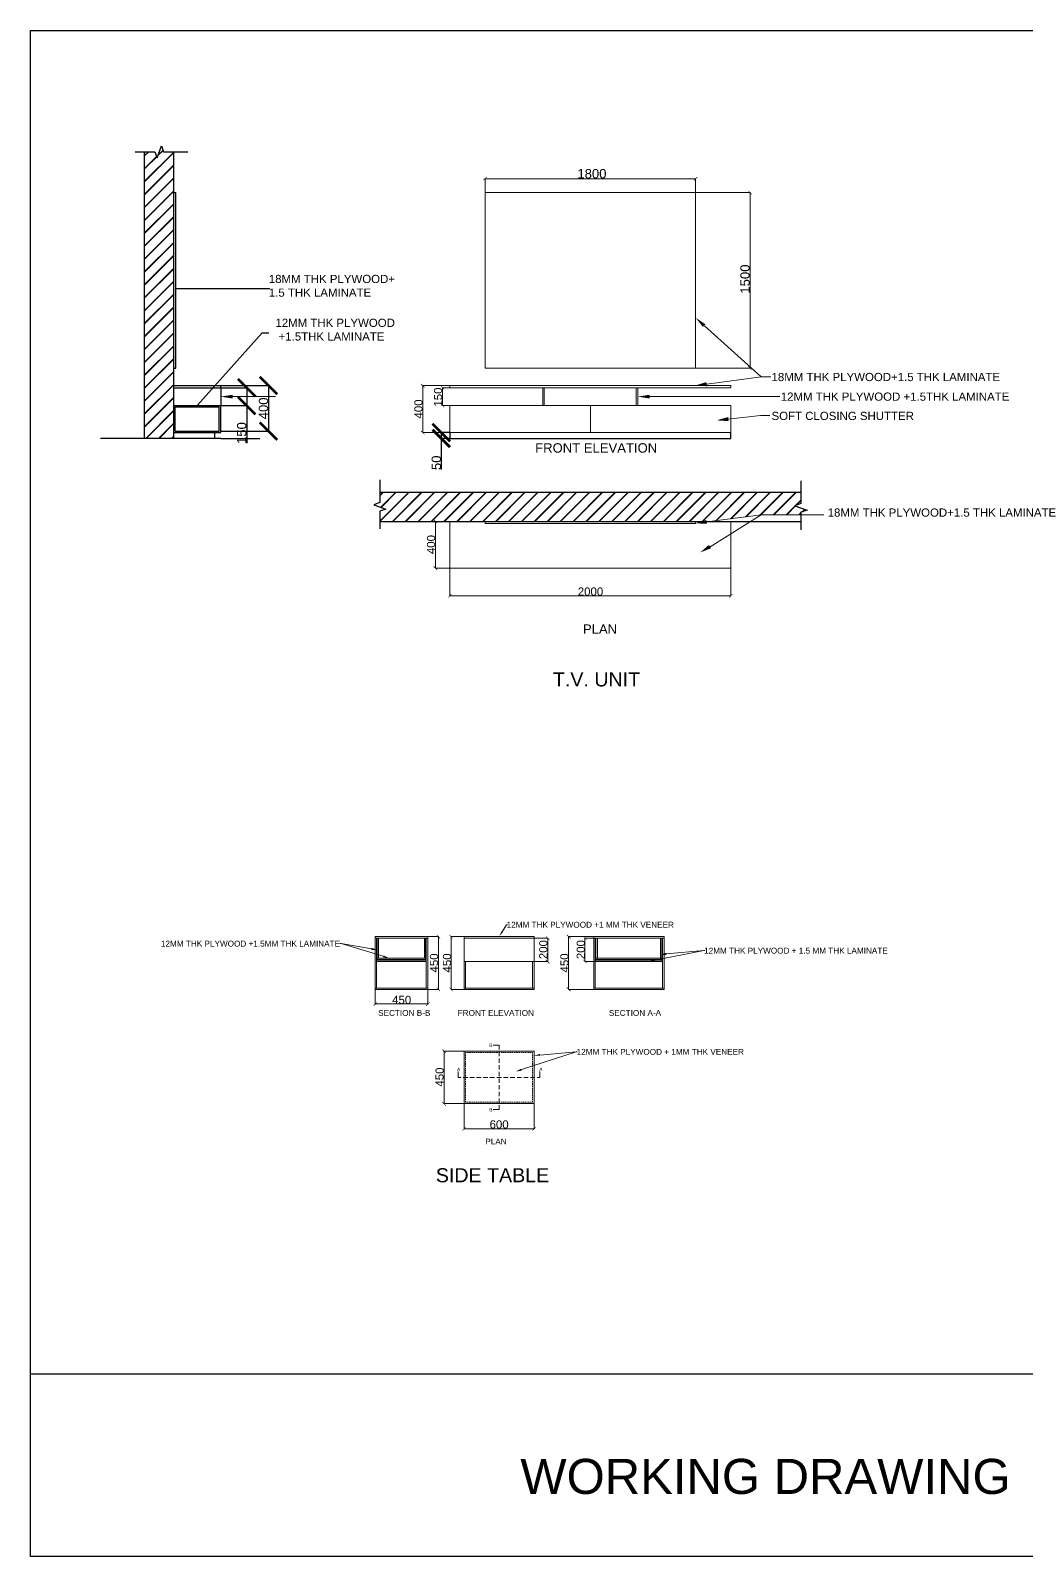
# Model space of a CAD drawing. Header units: millimetres. Extents: x 68955 to 118645, y -193284 to 16474.
# Drawn here: x 76437 to 84949, y -193284 to -180244 of the extents above; entities that cross this region are included whole.
import ezdxf
from ezdxf import colors
from ezdxf.entities.mleader import LeaderData, LeaderLine
from ezdxf.math import Vec2, Vec3

# ---------------------------------------------------------------- set-up
doc = ezdxf.new("R2010")
doc.units = ezdxf.units.MM
for name, color, linetype in [('PDF10_0', 7, 'Continuous'), ('PDF10_DIMENSION', 7, 'Continuous'), ('PDF10_PLAN', 7, 'Continuous'), ('PDF10_TEXT', 7, 'Continuous')]:
    doc.layers.add(name, color=color, linetype=linetype)
doc.layers.add('plan', color=7, linetype='Continuous', lineweight=25)
doc.styles.add('PDF Arial', font='arial.ttf')
doc.styles.get("Standard").update_dxf_attribs({"font": 'arial.ttf'})
doc.dimstyles.new('ISO-25', dxfattribs={"dimtxt": 80, "dimasz": 150, "dimexe": 1.25, "dimexo": 0.625, "dimtad": 1, "dimtxsty": 'Standard', "dimblk": 'ARCHTICK', "dimcen": 50, "dimadec": 0, "dimazin": 0, "dimtfac": 1, "dimtmove": 0, "dimatfit": 3, "dimfxl": 1, "dimarcsym": 0})

# ---------------------------------------------------------------- blocks, each defined once
blk = doc.blocks.new('_ArchTick')
at = {"color": 0, "linetype": 'ByBlock', "const_width": 0.15}
blk.add_lwpolyline([(-0.5, -0.5), (0.5, 0.5)], dxfattribs=at)
blk = doc.blocks.new('*D23')
at = {"layer": 'Defpoints', "color": 0, "transparency": 16777216}
for p in [(79947, -183730), (80021, -183680), (80021, -183730)]:
    blk.add_point(p, dxfattribs=at)
at = {"layer": 'plan', "color": 0, "lineweight": -2, "transparency": 16777216}
for p, q in [((80021, -183680), (79946, -183680)), ((80021, -183730), (79946, -183730)), ((79947, -183680), (79947, -183730)), ((79947, -183730), (79947, -183995))]:
    blk.add_line(p, q, dxfattribs=at)
at = {"layer": 'plan', "color": 0, "lineweight": -2, "transparency": 16777216, "xscale": 150, "yscale": 150, "zscale": 150}
for p, rotation in [((79947, -183680), 90), ((79947, -183730), 270)]:
    blk.add_blockref('_ArchTick', p, dxfattribs=dict(at, rotation=rotation))
at = {"layer": 'plan', "color": 0, "transparency": 16777216, "insert": (79905, -183938), "char_height": 80, "attachment_point": 5, "rotation": 90}
blk.add_mtext('50', dxfattribs=at)
blk = doc.blocks.new('*D24')
at = {"layer": 'Defpoints', "color": 0, "transparency": 16777216}
for p in [(78062, -183297), (78062, -183449), (78284, -183449)]:
    blk.add_point(p, dxfattribs=at)
at = {"layer": 'plan', "color": 0, "lineweight": -2, "transparency": 16777216}
for p, q in [((78062, -183297), (78285, -183297)), ((78284, -183297), (78284, -183449)), ((78062, -183449), (78285, -183449)), ((78284, -183449), (78284, -183769))]:
    blk.add_line(p, q, dxfattribs=at)
at = {"layer": 'plan', "color": 0, "lineweight": -2, "transparency": 16777216, "xscale": 150, "yscale": 150, "zscale": 150}
for p, rotation in [((78284, -183297), 90), ((78284, -183449), 270)]:
    blk.add_blockref('_ArchTick', p, dxfattribs=dict(at, rotation=rotation))
at = {"layer": 'plan', "color": 0, "transparency": 16777216, "insert": (78242, -183684), "char_height": 80, "attachment_point": 5, "rotation": 90}
blk.add_mtext('150', dxfattribs=at)
blk = doc.blocks.new('*D25')
at = {"layer": 'Defpoints', "color": 0, "transparency": 16777216}
for p in [(78062, -183278), (78062, -183668), (78470, -183668)]:
    blk.add_point(p, dxfattribs=at)
at = {"layer": 'plan', "color": 0, "lineweight": -2, "transparency": 16777216}
for p, q in [((78062, -183278), (78471, -183278)), ((78470, -183278), (78470, -183668)), ((78062, -183668), (78471, -183668))]:
    blk.add_line(p, q, dxfattribs=at)
at = {"layer": 'plan', "color": 0, "lineweight": -2, "transparency": 16777216, "xscale": 150, "yscale": 150, "zscale": 150}
for p, rotation in [((78470, -183278), 90), ((78470, -183668), 270)]:
    blk.add_blockref('_ArchTick', p, dxfattribs=dict(at, rotation=rotation))
at = {"layer": 'plan', "color": 0, "transparency": 16777216, "insert": (78428, -183473), "char_height": 80, "attachment_point": 5, "rotation": 90}
blk.add_mtext('400', dxfattribs=at)

msp = doc.modelspace()

# ---------------------------------------------------------------- hatches: boundary and pattern name
at = {"layer": 'PDF10_0', "transparency": 33554559}
for points in [[(80337.796, -181498.085), (80334.63, -181494.919), (80302.964, -181523.418), (80306.131, -181526.584)], [(82104.737, -181523.418), (82107.903, -181526.584), (82136.402, -181498.085), (82133.236, -181494.919)], [(82598.72, -181646.914), (82601.887, -181643.747), (82573.388, -181612.081), (82570.221, -181615.248)], [(82573.388, -183113.031), (82570.221, -183116.197), (82598.72, -183144.696), (82601.887, -183141.53)], [(79802.648, -183296.691), (79805.814, -183293.525), (79774.149, -183261.859), (79770.982, -183265.026)], [(79970.475, -183312.524), (79973.642, -183309.358), (79945.143, -183280.858), (79941.976, -183284.025)], [(79945.143, -183429.687), (79941.976, -183432.853), (79970.475, -183464.519), (79973.642, -183461.352)], [(79774.149, -183664.012), (79770.982, -183667.179), (79802.648, -183695.678), (79805.814, -183692.511)], [(79910.311, -184455.494), (79913.477, -184452.327), (79884.978, -184420.662), (79878.645, -184423.828)], [(79884.978, -184822.815), (79878.645, -184825.982), (79910.311, -184854.481), (79913.477, -184851.314)], [(80036.973, -185060.307), (80033.807, -185057.14), (80005.307, -185088.806), (80008.474, -185091.973)], [(82405.56, -185088.806), (82408.727, -185091.973), (82437.226, -185060.307), (82434.059, -185057.14)], [(79935.643, -188005.366), (79938.81, -188002.199), (79910.311, -187970.534), (79907.144, -187973.7)], [(80043.306, -188005.366), (80046.473, -188002.199), (80017.974, -187970.534), (80014.807, -187973.7)], [(80869.778, -188014.866), (80872.945, -188011.699), (80841.279, -187983.2), (80838.113, -187986.367)], [(81050.272, -188005.366), (81053.439, -188002.199), (81021.773, -187970.534), (81018.607, -187973.7)], [(81189.601, -188014.866), (81192.767, -188011.699), (81161.102, -187983.2), (81157.935, -187986.367)], [(80841.279, -188182.693), (80838.113, -188185.86), (80869.778, -188217.526), (80872.945, -188214.359)], [(81161.102, -188182.693), (81157.935, -188185.86), (81189.601, -188217.526), (81192.767, -188214.359)], [(79910.311, -188420.185), (79907.144, -188423.352), (79935.643, -188455.018), (79938.81, -188451.851)], [(80017.974, -188420.185), (80014.807, -188423.352), (80043.306, -188455.018), (80046.473, -188451.851)], [(81021.773, -188420.185), (81018.607, -188423.352), (81050.272, -188455.018), (81053.439, -188451.851)], [(79397.328, -188550.014), (79394.161, -188546.848), (79365.662, -188578.513), (79368.829, -188581.68)], [(79815.314, -188578.513), (79818.48, -188581.68), (79846.979, -188550.014), (79843.813, -188546.848)], [(79983.142, -188980.666), (79986.308, -188977.5), (79957.809, -188949.001), (79954.643, -188952.167)], [(79957.809, -189398.652), (79954.643, -189401.819), (79983.142, -189433.485), (79986.308, -189430.318)], [(80157.302, -189617.145), (80154.136, -189613.978), (80125.637, -189642.478), (80128.803, -189645.644)], [(80724.117, -189642.478), (80727.283, -189645.644), (80758.949, -189617.145), (80755.782, -189613.978)]]:
    msp.add_hatch(color=256, dxfattribs=at).paths.add_polyline_path(points)
at = {"layer": 'plan'}
h = msp.add_hatch(dxfattribs=at)
h.set_pattern_fill('JIS_LC_8', color=256, scale=10)
h.set_pattern_definition([(45, (-280.89, 0), (-55.15433, 55.15433), []), (45, (-276.89, 0), (-55.15433, 55.15433), [])])
h.paths.add_polyline_path([(77411.865, -183729.845), (77661.865, -183729.845), (77661.865, -181280.198), (77574.365, -181280.198), (77555.615, -181228.683), (77518.115, -181331.713), (77499.365, -181280.198), (77411.865, -181280.198)])
h = msp.add_hatch(dxfattribs=at)
h.set_pattern_fill('JIS_LC_8', color=256, scale=10)
h.paths.add_polyline_path([(83021.393, -184189.661), (79421.14, -184189.661), (79421.14, -184277.161), (79369.625, -184295.911), (79472.655, -184333.411), (79421.14, -184352.161), (79421.14, -184439.661), (82240.066, -184439.661), (82681.051, -184382.663), (83021.393, -184382.663), (83021.393, -184360.834), (83072.908, -184342.084), (82969.878, -184304.584), (83021.393, -184285.834)])

# ---------------------------------------------------------------- linework, layer by layer
at = {"layer": 'PDF10_0', "lineweight": 25}
msp.add_lwpolyline([(76436.594, -180244.127), (94470.154, -180244.127), (94470.154, -193284.022), (76436.594, -193284.022)], close=True, dxfattribs=at)
msp.add_lwpolyline([(94470.154, -191726.074), (76436.594, -191726.074)], dxfattribs=at)
at = {"layer": 'PDF10_DIMENSION', "lineweight": 18}
for points in [[(80321.963, -181627.914), (80321.963, -181510.751), (82120.57, -181510.751), (82120.57, -181627.914), (82586.054, -181627.914), (82586.054, -183128.864), (82120.57, -183128.864)], [(80021.14, -183277.692), (79786.815, -183277.692)], [(79789.981, -183277.692), (79789.981, -183679.845)], [(80021.14, -183296.691), (79957.809, -183296.691), (79957.809, -183448.686), (80021.14, -183448.686)], [(80021.14, -183679.845), (79786.815, -183679.845)], [(80021.14, -184439.661), (79894.478, -184439.661)], [(79897.644, -184439.661), (79897.644, -184838.648)], [(79894.478, -184838.648), (80021.14, -184838.648), (80021.14, -185076.14), (82421.393, -185076.14), (82421.393, -184838.648)]]:
    msp.add_lwpolyline(points, dxfattribs=at)
at = {"layer": 'PDF10_PLAN', "lineweight": 18}
for points in [[(82120.57, -183128.864), (80321.963, -183128.864), (80321.963, -181627.914), (82120.57, -181627.914)], [(80021.14, -183296.691), (82421.393, -183296.691), (82421.393, -183277.692), (80021.14, -183277.692)], [(80021.14, -183448.686), (80021.14, -183679.845), (82421.393, -183679.845), (82421.393, -183448.686)], [(80021.14, -184838.648), (82421.393, -184838.648), (82421.393, -184439.661), (80021.14, -184439.661)], [(79831.147, -187986.367), (79381.495, -187986.367), (79381.495, -188439.185), (79831.147, -188439.185)], [(79831.147, -187999.033), (79381.495, -187999.033)], [(80141.47, -187986.367), (80739.949, -187986.367), (80739.949, -188439.185), (80141.47, -188439.185)], [(81249.766, -187986.367), (81249.766, -188439.185), (81851.412, -188439.185), (81851.412, -187986.367)], [(80141.47, -188964.834), (80739.949, -188964.834), (80739.949, -189414.485), (80141.47, -189414.485)]]:
    msp.add_lwpolyline(points, close=True, dxfattribs=at)
for points in [[(80815.947, -183296.691), (80815.947, -183448.686)], [(80825.447, -183296.691), (80825.447, -183448.686)], [(81613.92, -183296.691), (81613.92, -183448.686)], [(81626.586, -183296.691), (81626.586, -183448.686)], [(81221.267, -183448.686), (81221.267, -183679.845)], [(80021.14, -184439.661), (80021.14, -184838.648)], [(82120.57, -184439.661), (82120.57, -184455.494), (80321.963, -184455.494), (80321.963, -184439.661)], [(82421.393, -184439.661), (82421.393, -184838.648)], [(80467.625, -187945.201), (80505.624, -187885.037), (80511.957, -187885.037)], [(79394.161, -187999.033), (79394.161, -188426.518)], [(79400.495, -187999.033), (79400.495, -188182.693), (79812.147, -188182.693), (79812.147, -187999.033)], [(79409.994, -187999.033), (79409.994, -188170.027)], [(79802.648, -187999.033), (79802.648, -188170.027)], [(79818.48, -187999.033), (79818.48, -188426.518)], [(79831.147, -187986.367), (79922.977, -187986.367), (79922.977, -188439.185), (79831.147, -188439.185), (79831.147, -188565.847)], [(80141.47, -187986.367), (80030.64, -187986.367), (80030.64, -188439.185), (80141.47, -188439.185)], [(80141.47, -187999.033), (80739.949, -187999.033), (80857.112, -187999.033), (80857.112, -188198.526), (80739.949, -188198.526), (80141.47, -188198.526)], [(81249.766, -187986.367), (81034.439, -187986.367), (81034.439, -188439.185), (81249.766, -188439.185)], [(81838.746, -188198.526), (81262.432, -188198.526), (81173.768, -188198.526), (81173.768, -187999.033), (81262.432, -187999.033), (81262.432, -188426.518)], [(81851.412, -187999.033), (81249.766, -187999.033)], [(81268.765, -187999.033), (81268.765, -188182.693), (81832.413, -188182.693), (81832.413, -187999.033)], [(81281.431, -187999.033), (81281.431, -188170.027)], [(81819.746, -187999.033), (81819.746, -188170.027)], [(81838.746, -187999.033), (81838.746, -188426.518)], [(79349.83, -188090.863), (79090.172, -188046.531), (79080.672, -188046.531), (79090.172, -188046.531), (79451.159, -188154.194)], [(81870.411, -188135.195), (82190.234, -188106.696), (82199.734, -188106.696), (82190.234, -188106.696), (81775.415, -188189.026)], [(79394.161, -188189.026), (79818.48, -188189.026)], [(79394.161, -188198.526), (79818.48, -188198.526)], [(79400.495, -188170.027), (79812.147, -188170.027)], [(80154.136, -188198.526), (80154.136, -188426.518)], [(80727.283, -188198.526), (80727.283, -188426.518)], [(81838.746, -188189.026), (81262.432, -188189.026)], [(81832.413, -188170.027), (81268.765, -188170.027)], [(79381.495, -188426.518), (79831.147, -188426.518)], [(79381.495, -188439.185), (79381.495, -188565.847)], [(80739.949, -188426.518), (80141.47, -188426.518)], [(81851.412, -188426.518), (81249.766, -188426.518)], [(79381.495, -188562.681), (79831.147, -188562.681)], [(80391.628, -188914.169), (80442.293, -188914.169), (80442.293, -188952.167)], [(79967.309, -188964.834), (80141.47, -188964.834), (80141.47, -189414.485), (80141.47, -189629.811), (80739.949, -189629.811), (80739.949, -189414.485), (80739.949, -188964.834)], [(79970.475, -188964.834), (79970.475, -189414.485)], [(80154.136, -188987), (80154.136, -188977.5), (80160.469, -188977.5)], [(80154.136, -189005.999), (80154.136, -188993.333)], [(80154.136, -189024.998), (80154.136, -189012.332)], [(80154.136, -189043.998), (80154.136, -189031.331)], [(80154.136, -189062.997), (80154.136, -189050.331)], [(80154.136, -189081.996), (80154.136, -189069.33)], [(80166.802, -188977.5), (80179.468, -188977.5)], [(80185.801, -188977.5), (80198.468, -188977.5)], [(80204.801, -188977.5), (80217.467, -188977.5)], [(80223.8, -188977.5), (80236.466, -188977.5)], [(80242.799, -188977.5), (80255.466, -188977.5)], [(80261.799, -188977.5), (80274.465, -188977.5)], [(80280.798, -188977.5), (80293.464, -188977.5)], [(80299.798, -188977.5), (80312.464, -188977.5)], [(80318.797, -188977.5), (80331.463, -188977.5)], [(80337.796, -188977.5), (80350.463, -188977.5)], [(80356.796, -188977.5), (80369.462, -188977.5)], [(80375.795, -188977.5), (80388.461, -188977.5)], [(80394.794, -188977.5), (80410.627, -188977.5)], [(80416.96, -188977.5), (80429.627, -188977.5)], [(80435.96, -188977.5), (80448.626, -188977.5)], [(80442.293, -188971.167), (80442.293, -189009.166)], [(80442.293, -189028.165), (80442.293, -189066.164)], [(80454.959, -188977.5), (80467.625, -188977.5)], [(80473.958, -188977.5), (80486.625, -188977.5)], [(80492.958, -188977.5), (80505.624, -188977.5)], [(80511.957, -188977.5), (80524.623, -188977.5)], [(80530.956, -188977.5), (80543.623, -188977.5)], [(80549.956, -188977.5), (80562.622, -188977.5)], [(80568.955, -188977.5), (80581.621, -188977.5)], [(80587.955, -188977.5), (80600.621, -188977.5)], [(80606.954, -188977.5), (80619.62, -188977.5)], [(80625.953, -188977.5), (80638.619, -188977.5)], [(80790.614, -188999.666), (81100.937, -188971.167), (81107.27, -188971.167), (81100.937, -188971.167), (80632.286, -189123.162)], [(80644.953, -188977.5), (80657.619, -188977.5)], [(80663.952, -188977.5), (80676.618, -188977.5)], [(80682.951, -188977.5), (80695.618, -188977.5)], [(80701.951, -188977.5), (80714.617, -188977.5)], [(80720.95, -188977.5), (80727.283, -188977.5), (80727.283, -188987)], [(80727.283, -188993.333), (80727.283, -189005.999)], [(80727.283, -189012.332), (80727.283, -189024.998)], [(80727.283, -189031.331), (80727.283, -189043.998)], [(80727.283, -189050.331), (80727.283, -189062.997)], [(80727.283, -189069.33), (80727.283, -189081.996)], [(80090.805, -189138.994), (80090.805, -189189.659), (80116.137, -189189.659)], [(80135.136, -189189.659), (80173.135, -189189.659)], [(80154.136, -189100.996), (80154.136, -189088.33)], [(80154.136, -189119.995), (80154.136, -189107.329)], [(80154.136, -189138.994), (80154.136, -189126.328)], [(80154.136, -189157.994), (80154.136, -189145.328)], [(80154.136, -189176.993), (80154.136, -189164.327)], [(80154.136, -189195.993), (80154.136, -189183.326)], [(80154.136, -189214.992), (80154.136, -189202.326)], [(80192.135, -189189.659), (80230.133, -189189.659)], [(80249.133, -189189.659), (80287.131, -189189.659)], [(80306.131, -189189.659), (80344.129, -189189.659)], [(80363.129, -189189.659), (80401.127, -189189.659)], [(80423.293, -189189.659), (80461.292, -189189.659)], [(80442.293, -189085.163), (80442.293, -189123.162)], [(80442.293, -189142.161), (80442.293, -189180.16)], [(80442.293, -189199.159), (80442.293, -189237.158)], [(80480.291, -189189.659), (80518.29, -189189.659)], [(80537.29, -189189.659), (80575.288, -189189.659)], [(80594.288, -189189.659), (80632.286, -189189.659)], [(80651.286, -189189.659), (80689.284, -189189.659)], [(80708.284, -189189.659), (80746.283, -189189.659)], [(80727.283, -189088.33), (80727.283, -189100.996)], [(80727.283, -189107.329), (80727.283, -189119.995)], [(80727.283, -189126.328), (80727.283, -189138.994)], [(80727.283, -189145.328), (80727.283, -189157.994)], [(80727.283, -189164.327), (80727.283, -189176.993)], [(80727.283, -189183.326), (80727.283, -189195.993)], [(80727.283, -189202.326), (80727.283, -189214.992)], [(80765.282, -189189.659), (80790.614, -189189.659), (80790.614, -189138.994)], [(80154.136, -189233.991), (80154.136, -189221.325)], [(80154.136, -189252.991), (80154.136, -189240.324)], [(80154.136, -189271.99), (80154.136, -189259.324)], [(80154.136, -189290.989), (80154.136, -189278.323)], [(80154.136, -189309.989), (80154.136, -189297.322)], [(80154.136, -189328.988), (80154.136, -189316.322)], [(80154.136, -189347.987), (80154.136, -189335.321)], [(80442.293, -189256.157), (80442.293, -189294.156)], [(80442.293, -189313.155), (80442.293, -189351.154)], [(80727.283, -189221.325), (80727.283, -189233.991)], [(80727.283, -189240.324), (80727.283, -189252.991)], [(80727.283, -189259.324), (80727.283, -189271.99)], [(80727.283, -189278.323), (80727.283, -189290.989)], [(80727.283, -189297.322), (80727.283, -189309.989)], [(80727.283, -189316.322), (80727.283, -189328.988)], [(80727.283, -189335.321), (80727.283, -189347.987)], [(80141.47, -189414.485), (79967.309, -189414.485)], [(80154.136, -189366.987), (80154.136, -189354.321)], [(80154.136, -189385.986), (80154.136, -189373.32)], [(80160.469, -189401.819), (80154.136, -189401.819), (80154.136, -189392.319)], [(80179.468, -189401.819), (80166.802, -189401.819)], [(80198.468, -189401.819), (80185.801, -189401.819)], [(80217.467, -189401.819), (80204.801, -189401.819)], [(80236.466, -189401.819), (80223.8, -189401.819)], [(80255.466, -189401.819), (80242.799, -189401.819)], [(80274.465, -189401.819), (80261.799, -189401.819)], [(80293.464, -189401.819), (80280.798, -189401.819)], [(80312.464, -189401.819), (80299.798, -189401.819)], [(80331.463, -189401.819), (80318.797, -189401.819)], [(80350.463, -189401.819), (80337.796, -189401.819)], [(80369.462, -189401.819), (80356.796, -189401.819)], [(80388.461, -189401.819), (80375.795, -189401.819)], [(80442.293, -189427.151), (80442.293, -189465.15), (80391.628, -189465.15)], [(80410.627, -189401.819), (80394.794, -189401.819)], [(80429.627, -189401.819), (80416.96, -189401.819)], [(80448.626, -189401.819), (80435.96, -189401.819)], [(80442.293, -189370.153), (80442.293, -189408.152)], [(80467.625, -189401.819), (80454.959, -189401.819)], [(80486.625, -189401.819), (80473.958, -189401.819)], [(80505.624, -189401.819), (80492.958, -189401.819)], [(80524.623, -189401.819), (80511.957, -189401.819)], [(80543.623, -189401.819), (80530.956, -189401.819)], [(80562.622, -189401.819), (80549.956, -189401.819)], [(80581.621, -189401.819), (80568.955, -189401.819)], [(80600.621, -189401.819), (80587.955, -189401.819)], [(80619.62, -189401.819), (80606.954, -189401.819)], [(80638.619, -189401.819), (80625.953, -189401.819)], [(80657.619, -189401.819), (80644.953, -189401.819)], [(80676.618, -189401.819), (80663.952, -189401.819)], [(80695.618, -189401.819), (80682.951, -189401.819)], [(80714.617, -189401.819), (80701.951, -189401.819)], [(80727.283, -189392.319), (80727.283, -189401.819), (80720.95, -189401.819)], [(80727.283, -189354.321), (80727.283, -189366.987)], [(80727.283, -189373.32), (80727.283, -189385.986)]]:
    msp.add_lwpolyline(points, dxfattribs=at)
at = {"layer": 'PDF10_PLAN', "transparency": 33554559}
for points in [[(80473.958, -187948.368), (80442.293, -187986.367), (80461.292, -187942.035)], [(79352.996, -188084.53), (79400.495, -188100.363), (79349.83, -188100.363)], [(79454.326, -188147.861), (79498.658, -188170.027), (79451.159, -188163.694)], [(81870.411, -188144.695), (81819.746, -188141.528), (81870.411, -188125.695)], [(81775.415, -188198.526), (81724.75, -188198.526), (81772.248, -188182.693)], [(80790.614, -189005.999), (80739.949, -189002.832), (80790.614, -188990.166)], [(80635.453, -189132.661), (80584.788, -189138.994), (80629.12, -189116.829)]]:
    msp.add_solid(points, dxfattribs=at)
at = {"layer": 'PDF10_TEXT', "lineweight": 18}
for points in [[(82215.566, -183265.026), (82681.051, -183204.861), (82763.381, -183204.861), (82681.051, -183204.861), (82196.567, -182767.876)], [(78163.195, -183372.689), (78478.001, -183372.689), (78529.633, -183372.689)], [(81727.916, -183372.689), (82760.215, -183372.689), (82839.379, -183372.689)], [(82399.227, -183565.849), (82674.718, -183534.183), (82753.882, -183534.183)], [(82215.566, -184442.828), (82681.051, -184382.663), (83216.183, -184382.663), (82681.051, -184382.663), (82244.065, -184654.987)]]:
    msp.add_lwpolyline(points, dxfattribs=at)
at = {"layer": 'PDF10_TEXT', "transparency": 33554559}
for points in [[(82183.901, -182777.375), (82120.57, -182698.211), (82206.067, -182755.21)], [(82218.733, -183284.025), (82117.403, -183277.692), (82212.4, -183249.193)], [(78163.195, -183388.522), (78061.865, -183372.689), (78163.195, -183356.856)], [(81727.916, -183388.522), (81626.586, -183372.689), (81727.916, -183356.856)], [(82402.393, -183581.682), (82301.063, -183575.349), (82399.227, -183546.85)], [(82218.733, -184458.661), (82117.403, -184455.494), (82212.4, -184426.995)], [(82253.565, -184667.654), (82158.568, -184705.652), (82234.566, -184639.154)]]:
    msp.add_solid(points, dxfattribs=at)
at = {"layer": 'plan'}
for p, q in [((77411.865, -183729.845), (77411.865, -181280.198)), ((77661.865, -183729.845), (77661.865, -181280.198)), ((77661.865, -181627.914), (77679.865, -181627.914)), ((77679.865, -183128.864), (77679.865, -181627.914)), ((77661.865, -183128.864), (77679.865, -183128.864)), ((77661.865, -183277.692), (78061.865, -183277.692)), ((77661.865, -183296.691), (78061.865, -183296.691)), ((78061.865, -183296.691), (78061.865, -183277.692)), ((78061.865, -183296.691), (78061.865, -183448.686)), ((77661.865, -183448.686), (78061.865, -183448.686)), ((77673.865, -183460.686), (78049.865, -183460.686)), ((77673.865, -183667.845), (77673.865, -183460.686)), ((78049.865, -183667.845), (78049.865, -183460.686)), ((78061.865, -183679.845), (78061.865, -183448.686)), ((78061.865, -183729.845), (77033.707, -183729.845)), ((77661.865, -183679.845), (78061.865, -183679.845)), ((77673.865, -183667.845), (78049.865, -183667.845)), ((78011.865, -183729.845), (78011.865, -183679.845)), ((78061.865, -183729.845), (78396.795, -183729.845)), ((80021.14, -183679.845), (80021.14, -183729.845)), ((80021.14, -183679.845), (80021.14, -183729.845)), ((80021.14, -183729.845), (82421.393, -183729.845)), ((82421.393, -183729.845), (82421.393, -183679.845)), ((79421.14, -184189.661), (83021.393, -184189.661)), ((79421.14, -184439.661), (83021.393, -184439.661)), ((82280.209, -184439.661), (82421.393, -184439.661))]:
    msp.add_line(p, q, dxfattribs=at)
at = {"layer": 'plan', "linetype": 'Continuous'}
for points in [[(77330.002, -181280.198), (77499.365, -181280.198), (77518.115, -181331.713), (77555.615, -181228.683), (77574.365, -181280.198), (77780.535, -181280.198)], [(79421.14, -184084.815), (79421.14, -184277.161), (79369.625, -184295.911), (79472.655, -184333.411), (79421.14, -184352.161), (79421.14, -184501.204)], [(83021.393, -184093.488), (83021.393, -184285.834), (82969.878, -184304.584), (83072.908, -184342.084), (83021.393, -184360.834), (83021.393, -184509.877)]]:
    msp.add_lwpolyline(points, dxfattribs=at)

# ---------------------------------------------------------------- texts
at = {"layer": 'PDF10_TEXT', "attachment_point": 7, "style": 'PDF Arial'}
for s, insert, char_height in [('1800', (81110.437, -181508.778), 80), ('18MM THK PLYWOOD+\\P1.5 THK LAMINATE', (78473.262, -182519.814), 69.99306), ('12MM THK PLYWOOD\\P +1.5THK LAMINATE', (78529.633, -182894.58), 69.99306), ('18MM THK PLYWOOD+1.5 THK LAMINATE', (82769.714, -183240.887), 69.99306), ('12MM THK PLYWOOD +1.5THK LAMINATE', (82848.878, -183408.714), 69.99306), ('SOFT CLOSING SHUTTER', (82769.714, -183573.376), 69.99306), ('FRONT ELEVATION', (80749.449, -183852.203), 79.99369), ('18MM THK PLYWOOD+1.5 THK LAMINATE', (83249.212, -184399.379), 69.99306), ('2000', (81113.603, -185074.167), 69.9931), ('PLAN', (81157.935, -185399.129), 79.9937), ('T.V. UNIT', (80901.444, -185850.827), 119.9894), ('12MM THK PLYWOOD +1 MM THK VENEER', (80505.624, -187911.222), 49.99407), ('12MM THK PLYWOOD +1.5MM THK LAMINATE', (77551.223, -188072.716), 49.99407), ('12MM THK PLYWOOD + 1.5 MM THK LAMINATE', (82193.4, -188132.881), 49.99407), ('450', (79527.157, -188563.874), 69.9931), ('SECTION B-B', (79407.577, -188664.863), 49.99407), ('FRONT ELEVATION', (80087.638, -188664.863), 49.99407), ('SECTION A-A', (81379.344, -188664.863), 49.99407), ('B', (80356.796, -188930.002), 29.997), ('12MM THK PLYWOOD + 1MM THK VENEER', (81104.104, -188997.352), 49.99407), ('A', (80081.305, -189135.828), 29.997), ('A', (80784.281, -189135.828), 29.997), ('B', (80356.796, -189480.983), 29.997), ('600', (80359.962, -189627.838), 69.9931), ('PLAN', (80323.38, -189762.807), 49.9941), ('SIDE TABLE', (79900.811, -190087.842), 119.9894), ('WORKING DRAWING', (80622.787, -192753.988), 299.97575)]:
    msp.add_mtext(s, dxfattribs=dict(at, insert=insert, char_height=char_height))
at = {"layer": 'PDF10_TEXT', "attachment_point": 7, "rotation": 90, "style": 'PDF Arial'}
for s, insert, char_height in [('1500', (82584.081, -182492.385), 80), ('150', (79955.836, -183458.186), 69.9931), ('400', (79788.008, -183559.516), 69.9931), ('400', (79895.671, -184718.318), 69.9931), ('200', (80855.139, -188179.527), 69.9931), ('200', (81174.962, -188179.527), 69.9931), ('450', (79921.004, -188293.523), 69.9931), ('450', (80031.834, -188293.523), 69.9931), ('450', (81035.633, -188293.523), 69.9931), ('450', (79968.502, -189268.823), 69.9931)]:
    msp.add_mtext(s, dxfattribs=dict(at, insert=insert, char_height=char_height))

# ---------------------------------------------------------------- dimensions: what is measured, and where the dimension line sits
at = {"layer": 'plan'}
for base, p1, p2, text, picture, middle in [((78469.703, -183667.845), (78061.865, -183277.692), (78061.865, -183667.845), '400', '*D25', (78428.233, -183472.768)), ((78283.95, -183448.686), (78061.865, -183296.691), (78061.865, -183448.686), '150', '*D24', (78242.479, -183683.786))]:
    dim = msp.add_linear_dim(base=base, p1=p1, p2=p2, angle=90, text=text, dimstyle='ISO-25', dxfattribs=at)
    dim.commit()
    dim.dimension.update_dxf_attribs({"geometry": picture, "text_midpoint": middle})
dim = msp.add_linear_dim(base=(79946.899, -183729.845), p1=(80021.14, -183679.845), p2=(80021.14, -183729.845), angle=90, dimstyle='ISO-25', dxfattribs=at)
dim.commit()
dim.dimension.update_dxf_attribs({"geometry": '*D23', "text_midpoint": (79905.428, -183937.632)})

# ---------------------------------------------------------------- leaders
ml = msp.add_multileader_mtext('Standard', dxfattribs=at)
ml.set_content('', color=256)
ml.set_leader_properties()
ml.build(insert=Vec2(0, 0))
ctx = ml.context
ctx.base_point, ctx.plane_origin = Vec3(78481.262, -182447.386), Vec3(77679.865, -182447.386)
notes = []
notes.append((ctx, [(0, (1, 1, 0), (78473.262, -182447.386), (1, 0), 8, [(0, [(77679.865, -182447.386)], 0, [])])]))
ctx.mtext.insert, ctx.mtext.flow_direction = Vec3(78483.262, -182445.386), 5
ml = msp.add_multileader_mtext('Standard', dxfattribs=at)
ml.set_content('', color=256)
ml.set_leader_properties()
ml.build(insert=Vec2(0, 0))
ctx = ml.context
ctx.base_point, ctx.plane_origin = Vec3(78472.69, -182826.332), Vec3(77861.865, -183448.686)
notes.append((ctx, [(0, (1, 1, 0), (78415.197, -182826.332), (1, 0), 57.493, [(0, [(77861.865, -183448.686)], 0, [])])]))
ctx.mtext.insert, ctx.mtext.flow_direction = Vec3(78474.69, -182824.332), 5
for ctx, leaders in notes:
    for number, flags, end, landing, length, lines in leaders:
        leader = LeaderData()
        leader.index, (leader.has_last_leader_line, leader.has_dogleg_vector, leader.attachment_direction) = number, flags
        leader.last_leader_point, leader.dogleg_vector, leader.dogleg_length = Vec3(end), Vec3(landing), length
        for number, points, colour, breaks in lines:
            line = LeaderLine()
            line.index, line.vertices, line.color, line.breaks = number, Vec3.list(points), colors.encode_raw_color(colour), breaks
            leader.lines.append(line)
        ctx.leaders.append(leader)

doc.saveas('drawing.dxf')
